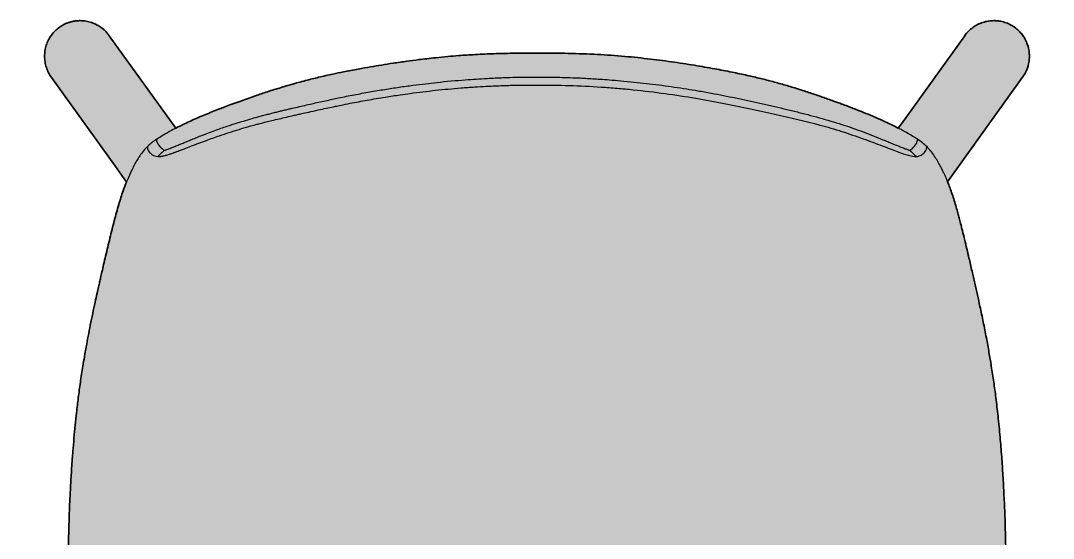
# Model space of a CAD drawing. Header units: millimetres. Extents: x 0 to 1859, y -787 to 866.
# Drawn here: x 182.6 to 631.4, y -561.8 to -336.9 of the extents above; entities that cross this region are included whole.
import ezdxf

# ---------------------------------------------------------------- set-up
doc = ezdxf.new("R2010")
doc.units = ezdxf.units.MM
doc.layers.add('Blocks', color=7, linetype='Continuous')
doc.layers.add('Blocks$Fill', color=7, linetype='Continuous', true_color=0xffffff)
doc.layers.add('Blocks$Inner', color=7, linetype='Continuous', lineweight=25, true_color=0x007f00)
doc.layers.add('Blocks$Outline', color=7, linetype='Continuous', lineweight=35, true_color=0xff3f3f)

# ---------------------------------------------------------------- blocks, each defined once
blk = doc.blocks.new('Form Barstool High Top')
at = {"layer": 'Blocks$Fill'}
blk.add_hatch(color=256, dxfattribs=at).paths.add_polyline_path([(559.79, -274.41), (560.19, -275.03), (560.39, -275.33), (560.5, -275.48), (560.61, -275.62), (560.76, -275.82), (560.92, -276.01), (561.09, -276.2), (561.26, -276.39), (561.44, -276.56), (561.62, -276.74), (561.8, -276.91), (561.99, -277.08), (562.19, -277.24), (562.38, -277.4), (562.78, -277.71), (563.19, -278.01), (563.61, -278.3), (564.06, -278.59), (564.51, -278.87), (564.97, -279.13), (565.2, -279.25), (565.43, -279.37), (565.68, -279.5), (565.94, -279.62), (566.19, -279.73), (566.45, -279.84), (566.97, -280.04), (567.5, -280.23), (567.78, -280.32), (568.07, -280.41), (568.36, -280.5), (568.65, -280.57), (568.94, -280.64), (569.23, -280.71), (569.53, -280.76), (569.82, -280.82), (570.15, -280.86), (570.47, -280.9), (571.13, -280.96), (572.45, -281.04), (572.82, -281.03), (573.21, -281.02), (573.6, -280.99), (574.01, -280.96), (574.42, -280.91), (574.85, -280.85), (575.29, -280.77), (575.74, -280.68), (576.2, -280.57), (576.67, -280.44), (577.16, -280.3), (577.45, -280.2), (577.73, -280.1), (578.03, -279.99), (578.32, -279.87), (578.62, -279.74), (578.92, -279.61), (579.23, -279.46), (579.54, -279.31), (579.85, -279.14), (580.16, -278.97), (580.48, -278.78), (580.79, -278.58), (581.42, -278.15), (582.37, -277.39), (582.83, -276.99), (583.06, -276.78), (583.28, -276.57), (583.5, -276.36), (583.71, -276.14), (583.92, -275.91), (584.12, -275.68), (584.31, -275.45), (584.51, -275.21), (584.69, -274.97), (584.87, -274.72), (585.05, -274.47), (585.22, -274.22), (585.39, -273.96), (585.56, -273.7), (585.71, -273.44), (585.87, -273.17), (586.01, -272.91), (586.15, -272.63), (586.29, -272.36), (586.42, -272.08), (586.55, -271.8), (586.67, -271.52), (586.78, -271.24), (586.89, -270.95), (586.99, -270.66), (587.09, -270.37), (587.18, -270.08), (587.27, -269.78), (587.35, -269.49), (587.42, -269.19), (587.49, -268.89), (587.55, -268.59), (587.61, -268.29), (587.66, -267.98), (587.7, -267.68), (587.74, -267.37), (587.77, -267.07), (587.8, -266.76), (587.82, -266.45), (587.83, -266.15), (587.84, -265.84), (587.84, -265.53), (587.84, -265.22), (587.83, -264.92), (587.81, -264.61), (587.79, -264.3), (587.76, -264), (587.73, -263.69), (587.69, -263.38), (587.64, -263.08), (587.59, -262.78), (587.53, -262.47), (587.47, -262.17), (587.4, -261.87), (587.32, -261.57), (587.24, -261.28), (587.15, -260.98), (587.06, -260.69), (586.96, -260.39), (586.86, -260.1), (586.75, -259.81), (586.63, -259.53), (586.51, -259.24), (586.38, -258.96), (586.25, -258.68), (586.11, -258.41), (585.97, -258.15), (585.82, -257.89), (585.52, -257.39), (584.88, -256.39), (584.88, -256.39), (584.88, -256.39), (553.17, -212.22), (554.08, -209.13), (554.7, -206.83), (555.27, -204.51), (555.96, -201.43), (556.6, -198.34), (557.72, -192.31), (559.62, -179.93), (562.57, -155.44), (565.24, -125.17), (566.51, -103.87), (566.99, -90.63), (567.23, -76.48), (567.17, -61.54), (566.4, -37.37), (565.4, -20.67), (564.71, -12.12), (563.8, -3), (561.94, 11.78), (559.88, 24.66), (557.38, 37.85), (550.24, 69.65), (546.35, 85.14), (544.77, 90.6), (543.86, 93.42), (542.96, 96.01), (541.9, 98.76), (574.39, 144.19), (575.11, 145.2), (575.28, 145.46), (575.45, 145.72), (575.61, 145.98), (575.77, 146.25), (575.89, 146.47), (576, 146.7), (576.11, 146.93), (576.21, 147.16), (576.31, 147.39), (576.4, 147.62), (576.49, 147.86), (576.58, 148.1), (576.66, 148.34), (576.73, 148.59), (576.87, 149.07), (576.99, 149.57), (577.1, 150.06), (577.2, 150.59), (577.29, 151.11), (577.35, 151.64), (577.4, 152.17), (577.42, 152.45), (577.43, 152.73), (577.44, 153.02), (577.45, 153.3), (577.44, 153.58), (577.44, 153.86), (577.42, 154.14), (577.41, 154.42), (577.38, 154.73), (577.35, 155.04), (577.31, 155.35), (577.27, 155.66), (577.22, 155.97), (577.16, 156.28), (577.1, 156.58), (577.03, 156.89), (576.94, 157.24), (576.85, 157.59), (576.75, 157.94), (576.63, 158.28), (576.52, 158.62), (576.39, 158.96), (576.25, 159.3), (576.11, 159.63), (575.93, 160.01), (575.75, 160.39), (575.55, 160.76), (575.35, 161.12), (575.1, 161.53), (574.84, 161.93), (574.57, 162.32), (574.29, 162.7), (573.96, 163.13), (573.78, 163.34), (573.61, 163.55), (573.43, 163.75), (573.24, 163.95), (573.05, 164.15), (572.86, 164.34), (572.64, 164.54), (572.42, 164.75), (571.96, 165.14), (571.02, 165.89), (570.53, 166.23), (570.28, 166.39), (570.03, 166.54), (569.78, 166.7), (569.52, 166.84), (569.26, 166.98), (568.99, 167.12), (568.72, 167.25), (568.45, 167.38), (568.17, 167.5), (567.9, 167.62), (567.62, 167.73), (567.34, 167.84), (567.05, 167.94), (566.77, 168.03), (566.48, 168.12), (566.19, 168.21), (565.9, 168.28), (565.61, 168.36), (565.31, 168.42), (565.02, 168.48), (564.72, 168.54), (564.42, 168.59), (564.03, 168.65), (563.64, 168.69), (563.24, 168.73), (562.84, 168.75), (562.45, 168.77), (562.05, 168.77), (560.82, 168.71), (560.21, 168.66), (559.91, 168.62), (559.6, 168.58), (559.3, 168.53), (559, 168.48), (558.7, 168.42), (558.4, 168.35), (558.1, 168.27), (557.8, 168.19), (557.51, 168.1), (557.22, 168.01), (556.92, 167.91), (556.63, 167.8), (556.35, 167.69), (556.06, 167.58), (555.78, 167.46), (555.5, 167.33), (555.22, 167.2), (554.94, 167.06), (554.67, 166.92), (554.4, 166.77), (554.13, 166.62), (553.87, 166.46), (553.6, 166.3), (553.35, 166.13), (553.09, 165.96), (552.84, 165.78), (552.6, 165.59), (552.35, 165.4), (552.12, 165.21), (551.88, 165.01), (551.42, 164.6), (550.97, 164.17), (550.53, 163.74), (550.31, 163.51), (550.11, 163.28), (549.91, 163.05), (549.81, 162.93), (549.71, 162.81), (549.62, 162.68), (549.53, 162.56), (549.45, 162.43), (549.31, 162.21), (520.47, 122.06), (516.69, 123.94), (514.15, 125.14), (509.44, 127.22), (501.89, 130.28), (492.34, 133.85), (482.14, 137.39), (476.83, 139.1), (471.44, 140.73), (465.94, 142.26), (460.58, 143.64), (454.85, 144.99), (448.25, 146.39), (440.66, 147.86), (431.91, 149.37), (421.93, 150.89), (411.46, 152.24), (400.13, 153.37), (388.13, 154.16), (375.48, 154.59), (363.49, 154.69), (363.49, 154.7), (344.69, 154.41), (332.93, 153.83), (324.66, 153.18), (312.15, 151.84), (300.93, 150.29), (285.79, 147.76), (274.77, 145.57), (268.56, 144.16), (262.88, 142.75), (256.57, 141.03), (250.76, 139.29), (239.94, 135.72), (227.16, 131.08), (219.11, 127.88), (213.15, 125.28), (210.3, 123.94), (206.46, 122.02), (177.51, 162.15), (177.11, 162.77), (176.91, 163.07), (176.8, 163.22), (176.7, 163.36), (176.54, 163.56), (176.38, 163.75), (176.21, 163.94), (176.04, 164.12), (175.87, 164.3), (175.68, 164.48), (175.5, 164.65), (175.31, 164.82), (175.12, 164.98), (174.92, 165.14), (174.52, 165.45), (174.11, 165.75), (173.69, 166.04), (173.25, 166.33), (172.79, 166.6), (172.33, 166.87), (172.1, 166.99), (171.87, 167.11), (171.62, 167.24), (171.37, 167.35), (171.11, 167.47), (170.85, 167.58), (170.33, 167.78), (169.81, 167.97), (169.52, 168.06), (169.23, 168.15), (168.94, 168.23), (168.65, 168.31), (168.36, 168.38), (168.07, 168.45), (167.78, 168.5), (167.48, 168.55), (167.15, 168.6), (166.83, 168.64), (166.17, 168.7), (164.86, 168.77), (164.48, 168.77), (164.09, 168.76), (163.7, 168.73), (163.29, 168.69), (162.88, 168.65), (162.45, 168.58), (162.01, 168.51), (161.57, 168.42), (161.1, 168.31), (160.63, 168.18), (160.14, 168.03), (159.85, 167.94), (159.57, 167.84), (159.27, 167.73), (158.98, 167.61), (158.68, 167.48), (158.38, 167.35), (158.07, 167.2), (157.77, 167.04), (157.45, 166.88), (157.14, 166.7), (156.83, 166.51), (156.51, 166.32), (155.88, 165.89), (154.93, 165.12), (154.47, 164.72), (154.24, 164.52), (154.02, 164.31), (153.8, 164.09), (153.59, 163.87), (153.38, 163.65), (153.18, 163.42), (152.99, 163.18), (152.8, 162.94), (152.61, 162.7), (152.43, 162.46), (152.25, 162.21), (152.08, 161.95), (151.91, 161.7), (151.75, 161.44), (151.59, 161.17), (151.44, 160.91), (151.29, 160.64), (151.15, 160.37), (151.01, 160.1), (150.88, 159.82), (150.76, 159.54), (150.64, 159.26), (150.52, 158.97), (150.41, 158.68), (150.31, 158.4), (150.21, 158.11), (150.12, 157.81), (150.04, 157.52), (149.96, 157.22), (149.88, 156.92), (149.81, 156.62), (149.75, 156.32), (149.7, 156.02), (149.65, 155.72), (149.6, 155.41), (149.56, 155.11), (149.53, 154.8), (149.51, 154.5), (149.49, 154.19), (149.47, 153.88), (149.46, 153.58), (149.46, 153.27), (149.47, 152.96), (149.48, 152.65), (149.49, 152.35), (149.51, 152.04), (149.54, 151.73), (149.58, 151.43), (149.62, 151.12), (149.66, 150.82), (149.72, 150.51), (149.77, 150.21), (149.84, 149.91), (149.91, 149.61), (149.98, 149.31), (150.07, 149.01), (150.15, 148.72), (150.25, 148.42), (150.34, 148.13), (150.45, 147.84), (150.56, 147.55), (150.67, 147.26), (150.79, 146.98), (150.92, 146.7), (151.05, 146.42), (151.19, 146.15), (151.34, 145.89), (151.48, 145.63), (151.79, 145.13), (152.43, 144.13), (185.04, 98.67), (184.31, 96.79), (183.59, 94.79), (182.63, 91.92), (181.68, 88.84), (179.75, 81.84), (172.92, 53.16), (168.4, 31.71), (166.09, 18.66), (164.12, 5.02), (162.76, -6.97), (161.31, -24.44), (160.16, -46.49), (159.72, -68.7), (160.01, -91.61), (160.85, -111.33), (162.4, -133.77), (164.6, -157.25), (166.83, -176.01), (168.56, -187.98), (169.29, -192.42), (170.24, -197.64), (171.43, -203.27), (172.14, -206.26), (172.92, -209.22), (173.78, -212.15), (142.12, -256.46), (141.4, -257.47), (141.23, -257.72), (141.06, -257.98), (140.9, -258.25), (140.74, -258.52), (140.62, -258.74), (140.51, -258.96), (140.4, -259.19), (140.3, -259.42), (140.2, -259.65), (140.1, -259.89), (140.01, -260.13), (139.93, -260.37), (139.85, -260.61), (139.77, -260.85), (139.64, -261.34), (139.51, -261.83), (139.4, -262.33), (139.31, -262.85), (139.22, -263.38), (139.15, -263.91), (139.11, -264.44), (139.09, -264.72), (139.07, -265), (139.07, -265.28), (139.06, -265.56), (139.07, -265.84), (139.07, -266.13), (139.09, -266.41), (139.1, -266.69), (139.13, -267), (139.16, -267.31), (139.2, -267.62), (139.24, -267.93), (139.29, -268.24), (139.35, -268.54), (139.41, -268.85), (139.48, -269.15), (139.57, -269.51), (139.66, -269.85), (139.76, -270.2), (139.88, -270.55), (139.99, -270.89), (140.12, -271.23), (140.26, -271.56), (140.4, -271.89), (140.58, -272.28), (140.76, -272.65), (140.96, -273.02), (141.16, -273.39), (141.41, -273.8), (141.67, -274.19), (141.94, -274.59), (142.22, -274.97), (142.55, -275.4), (142.73, -275.61), (142.9, -275.81), (143.08, -276.02), (143.27, -276.22), (143.46, -276.41), (143.65, -276.6), (143.87, -276.81), (144.09, -277.01), (144.55, -277.4), (145.49, -278.15), (145.98, -278.49), (146.23, -278.65), (146.48, -278.81), (146.74, -278.96), (146.99, -279.11), (147.26, -279.25), (147.52, -279.38), (147.79, -279.52), (148.06, -279.64), (148.34, -279.77), (148.61, -279.88), (148.89, -279.99), (149.17, -280.1), (149.46, -280.2), (149.74, -280.3), (150.03, -280.39), (150.32, -280.47), (150.61, -280.55), (150.9, -280.62), (151.2, -280.69), (151.49, -280.75), (151.79, -280.8), (152.09, -280.85), (152.48, -280.91), (152.87, -280.95), (153.27, -280.99), (153.67, -281.02), (154.06, -281.03), (154.46, -281.04), (155.69, -280.97), (156.3, -280.92), (156.6, -280.89), (156.91, -280.84), (157.21, -280.8), (157.51, -280.74), (157.81, -280.68), (158.11, -280.61), (158.41, -280.53), (158.71, -280.45), (159, -280.36), (159.29, -280.27), (159.59, -280.17), (159.88, -280.06), (160.16, -279.96), (160.45, -279.84), (160.73, -279.72), (161.01, -279.59), (161.29, -279.46), (161.57, -279.33), (161.84, -279.18), (162.11, -279.04), (162.38, -278.88), (162.64, -278.72), (162.9, -278.56), (163.16, -278.39), (163.42, -278.22), (163.67, -278.04), (163.91, -277.85), (164.15, -277.66), (164.39, -277.47), (164.63, -277.27), (165.09, -276.86), (165.54, -276.43), (165.98, -276), (166.2, -275.77), (166.4, -275.54), (166.6, -275.31), (166.7, -275.19), (166.79, -275.07), (166.89, -274.94), (166.98, -274.82), (167.06, -274.69), (167.2, -274.47), (191.21, -241.03), (191.98, -241.76), (192.77, -242.48), (193.31, -242.95), (193.86, -243.41), (194.99, -244.31), (196.14, -245.17), (197.32, -246), (198.4, -246.74), (199.5, -247.45), (200.61, -248.14), (201.73, -248.81), (203, -249.53), (204.29, -250.22), (205.59, -250.89), (206.9, -251.54), (209.06, -252.53), (211.26, -253.47), (212.95, -254.14), (214.65, -254.78), (217.09, -255.62), (219.42, -256.35), (221.93, -257.06), (224.65, -257.76), (227.51, -258.42), (230.39, -259.01), (233.8, -259.64), (237.22, -260.2), (245.02, -261.31), (259.53, -262.96), (289.33, -265.46), (326.84, -267.42), (363.49, -268.06), (376.92, -267.98), (403.18, -267.31), (441.26, -265.21), (467.45, -262.96), (479.4, -261.64), (485.88, -260.78), (492.18, -259.81), (497.62, -258.8), (499.99, -258.3), (502.34, -257.76), (504.88, -257.11), (507.24, -256.44), (509.44, -255.76), (511.6, -255.04), (513.05, -254.51), (514.49, -253.96), (516.03, -253.34), (517.55, -252.69), (519.37, -251.87), (521.17, -251), (523.23, -249.94), (525.25, -248.81), (526.38, -248.14), (527.49, -247.45), (528.58, -246.73), (529.67, -246), (530.84, -245.17), (532, -244.31), (533.12, -243.41), (533.67, -242.95), (534.22, -242.47), (534.98, -241.78), (535.72, -241.07)], flags=0)
at = {"layer": 'Blocks$Inner'}
for points in [[(206.47, 122.02), (177.51, 162.15)], [(549.31, 162.21), (521.81, 123.92), (520.45, 122.03)], [(152.43, 144.13), (179.94, 105.8), (185.04, 98.67)], [(541.9, 98.75), (574.39, 144.19)]]:
    blk.add_lwpolyline(points, dxfattribs=at)
for points, knots in [([(164.86, 168.77), (164.73, 168.77), (164.48, 168.77), (164.09, 168.76), (163.7, 168.73), (163.29, 168.7), (162.87, 168.65), (162.45, 168.59), (162.01, 168.51), (161.56, 168.42), (161.1, 168.31), (160.62, 168.18), (160.11, 168.03), (159.56, 167.84), (158.97, 167.61), (158.37, 167.35), (157.76, 167.04), (157.13, 166.7), (156.5, 166.32), (156.09, 166.03), (155.88, 165.89)], [50.487117, 50.487117, 50.487117, 50.487117, 50.526467, 50.566734, 50.60803, 50.650469, 50.694172, 50.739258, 50.78565, 50.833413, 50.882808, 50.934101, 50.987565, 51.05059, 51.116397, 51.184997, 51.256389, 51.330559, 51.407482, 51.487117, 51.487117, 51.487117, 51.487117]), ([(177.51, 162.15), (177.25, 162.56), (176.27, 164.11), (174.25, 165.74), (171.86, 167.18), (169.77, 168.04), (167.42, 168.65), (165.74, 168.73), (164.86, 168.77)], [49.487117, 49.487117, 49.487117, 49.487117, 49.585337, 49.856023, 49.9984, 50.148576, 50.30999, 50.487117, 50.487117, 50.487117, 50.487117]), ([(562.05, 168.77), (561.23, 168.74), (559.59, 168.66), (557.19, 168.06), (554.91, 167.12), (552.8, 165.83), (550.95, 164.2), (549.77, 162.97), (549.33, 162.24), (549.31, 162.21)], [57.860142, 57.860142, 57.860142, 57.860142, 58.025085, 58.190282, 58.355731, 58.521384, 58.687199, 58.853093, 58.860142, 58.860142, 58.860142, 58.860142]), ([(571.02, 165.89), (570.86, 166), (570.54, 166.23), (570.03, 166.55), (569.52, 166.85), (568.81, 167.22), (567.9, 167.64), (566.77, 168.05), (565.61, 168.37), (564.69, 168.55), (564.03, 168.65), (563.64, 168.69), (563.24, 168.73), (562.84, 168.76), (562.45, 168.77), (562.18, 168.77), (562.05, 168.77)], [56.860142, 56.860142, 56.860142, 56.860142, 56.9222, 56.984259, 57.046322, 57.108391, 57.234024, 57.359701, 57.485436, 57.611238, 57.652699, 57.694169, 57.735648, 57.777136, 57.818634, 57.860142, 57.860142, 57.860142, 57.860142]), ([(155.88, 165.89), (155.24, 165.38), (153.96, 164.37), (152.38, 162.49), (151.09, 160.4), (150.15, 158.12), (149.58, 155.73), (149.4, 153.27), (149.6, 150.8), (150.19, 148.4), (151.11, 146.14), (152, 144.79), (152.43, 144.13)], [51.487117, 51.487117, 51.487117, 51.487117, 51.587049, 51.68703, 51.787104, 51.887307, 51.98766, 52.088168, 52.188826, 52.289607, 52.390484, 52.487117, 52.487117, 52.487117, 52.487117]), ([(574.39, 144.19), (574.88, 144.86), (576.16, 146.62), (577.05, 149.43), (577.46, 152.21), (577.46, 154.51), (577.08, 157.03), (576.32, 159.28), (575.34, 161.21), (574.27, 162.8), (572.85, 164.44), (571.65, 165.39), (571.02, 165.89)], [55.860142, 55.860142, 55.860142, 55.860142, 55.961531, 56.126875, 56.213979, 56.306082, 56.408146, 56.526454, 56.595101, 56.672836, 56.761808, 56.860142, 56.860142, 56.860142, 56.860142]), ([(363.49, 154.7), (361.57, 154.7), (358.01, 154.69), (353.03, 154.63), (348.68, 154.53), (344.68, 154.41), (340.71, 154.26), (336.79, 154.06), (333, 153.84), (329.01, 153.56), (324.55, 153.19), (319.9, 152.73), (315.74, 152.27), (311.53, 151.77), (306.66, 151.13), (301.24, 150.35), (295.98, 149.53), (290.94, 148.68), (285.43, 147.71), (279.94, 146.64), (274.22, 145.47), (268.72, 144.22), (262.65, 142.71), (256.71, 141.09), (250.71, 139.29), (245.17, 137.51), (239.39, 135.54), (234.41, 133.77), (230.17, 132.22), (227.36, 131.16), (224.76, 130.15), (222.06, 129.09), (219.08, 127.87), (216.06, 126.59), (213.12, 125.28), (210.27, 123.94), (207.4, 122.52), (204.36, 120.93), (201.34, 119.24), (199.51, 118.07), (198.66, 117.53)], [5.011175, 5.011175, 5.011175, 5.011175, 5.043109, 5.070257, 5.094068, 5.115326, 5.136757, 5.160099, 5.180586, 5.199916, 5.226542, 5.255059, 5.277429, 5.29626, 5.325484, 5.359111, 5.387467, 5.414024, 5.444356, 5.480821, 5.506977, 5.542616, 5.575374, 5.612124, 5.64634, 5.681158, 5.711338, 5.75123, 5.773249, 5.791256, 5.805162, 5.823894, 5.844478, 5.865471, 5.88685, 5.908542, 5.930368, 5.955419, 5.985403, 6.011175, 6.011175, 6.011175, 6.011175]), ([(528.37, 117.52), (526.96, 118.39), (524.13, 120.14), (519.32, 122.68), (514.43, 125.04), (509.75, 127.11), (505.6, 128.82), (502.39, 130.09), (500.08, 130.98), (498.07, 131.74), (495.56, 132.68), (491.91, 134.01), (487.34, 135.63), (482.16, 137.39), (476.83, 139.12), (471.43, 140.75), (466.01, 142.27), (460.48, 143.69), (454.58, 145.07), (447.94, 146.48), (440.3, 147.95), (431.52, 149.46), (421.79, 150.95), (411.19, 152.32), (399.93, 153.46), (387.92, 154.23), (375.7, 154.65), (367.49, 154.68), (363.49, 154.69)], [0, 0, 0, 0, 0.041667, 0.083475, 0.122159, 0.155984, 0.184276, 0.206725, 0.219628, 0.229125, 0.245259, 0.267395, 0.29774, 0.329681, 0.361372, 0.393122, 0.425209, 0.456236, 0.489181, 0.526811, 0.569869, 0.619214, 0.675265, 0.733766, 0.796852, 0.863503, 0.933599, 1, 1, 1, 1]), ([(201.7, 112.46), (201.86, 112.52), (201.94, 112.55), (202.04, 112.58), (202.15, 112.62), (202.34, 112.7), (202.78, 112.86), (203.44, 113.12), (204.45, 113.51), (205.79, 114.03), (207.42, 114.69), (209.23, 115.43), (211.03, 116.17), (213, 116.98), (215.12, 117.84), (218.58, 119.22), (223.09, 120.94), (228.31, 122.78), (232.47, 124.14), (236.11, 125.26), (239.36, 126.2), (242.33, 127.01), (244.42, 127.57), (245.82, 127.94), (246.85, 128.21), (247.81, 128.46), (248.76, 128.71), (249.7, 128.95), (250.65, 129.19), (251.58, 129.42), (252.52, 129.64), (253.45, 129.87), (254.37, 130.09), (255.29, 130.31), (256.97, 130.7), (259.38, 131.25), (262.5, 131.96), (265.57, 132.66), (268.57, 133.33), (271.51, 133.98), (274.37, 134.6), (278.52, 135.48), (283.97, 136.58), (290.68, 137.82), (297.2, 138.92), (303.45, 139.88), (309.36, 140.7), (314.85, 141.38), (322.43, 142.24), (331.34, 143.06), (340.98, 143.69), (348.3, 144.02), (354.15, 144.19), (358.33, 144.25), (361.09, 144.25), (362.34, 144.25), (362.95, 144.25), (363.27, 144.25), (363.43, 144.25), (363.49, 144.24)], [4, 4, 4, 4, 4.001594, 4.002442, 4.003472, 4.004695, 4.007775, 4.015137, 4.022372, 4.033786, 4.049331, 4.062701, 4.077342, 4.091616, 4.10824, 4.125145, 4.168272, 4.204059, 4.231474, 4.250215, 4.27427, 4.292707, 4.305543, 4.31272, 4.318611, 4.324451, 4.330243, 4.33599, 4.341697, 4.347365, 4.352998, 4.358599, 4.364171, 4.369715, 4.375235, 4.394273, 4.412967, 4.431291, 4.449213, 4.466694, 4.483698, 4.500185, 4.540573, 4.580015, 4.618259, 4.654779, 4.689134, 4.720986, 4.750102, 4.820677, 4.875015, 4.916464, 4.946905, 4.975789, 4.988478, 4.994385, 4.997229, 4.999022, 5, 5, 5, 5]), ([(363.49, 144.24), (364.62, 144.25), (366.95, 144.26), (370.58, 144.22), (374.66, 144.14), (379.58, 143.99), (385.36, 143.72), (391.03, 143.36), (396.32, 142.96), (401.4, 142.53), (408.62, 141.81), (417.75, 140.72), (426.56, 139.44), (433.71, 138.28), (439.05, 137.33), (444.52, 136.28), (451.57, 134.84), (457.7, 133.5), (462.94, 132.33), (466.43, 131.54), (470.77, 130.53), (475.96, 129.27), (482.81, 127.53), (489.55, 125.69), (496, 123.68), (500.69, 122.09), (505.23, 120.44), (509.6, 118.75), (513.12, 117.34), (515.83, 116.22), (518.03, 115.32), (519.95, 114.54), (521.54, 113.9), (522.59, 113.5), (523.44, 113.17), (524.15, 112.89), (524.73, 112.67), (525.07, 112.55), (525.21, 112.49)], [5, 5, 5, 5, 5.019361, 5.040205, 5.062538, 5.089596, 5.125002, 5.16219, 5.187455, 5.216477, 5.249934, 5.31243, 5.374932, 5.403445, 5.437413, 5.468647, 5.499886, 5.562376, 5.577998, 5.593617, 5.624852, 5.656095, 5.687366, 5.749856, 5.781088, 5.81235, 5.843648, 5.874951, 5.906208, 5.922069, 5.9374, 5.957915, 5.968613, 5.977134, 5.984507, 5.990777, 5.995952, 6, 6, 6, 6]), ([(198.64, 109.76), (198.73, 109.76), (198.92, 109.76), (199.2, 109.77), (199.5, 109.79), (199.77, 109.81), (200.08, 109.84), (200.41, 109.89), (200.74, 109.95), (201.22, 110.04), (201.81, 110.18), (202.59, 110.39), (203.55, 110.69), (204.58, 111.04), (205.59, 111.41), (206.86, 111.87), (208.36, 112.44), (210.55, 113.28), (212.59, 114.06), (214.7, 114.87), (216.96, 115.72), (220.55, 117.05), (226.27, 119.08), (232.45, 121.12), (237.82, 122.69), (240.86, 123.52), (243.34, 124.17), (245.65, 124.76), (248.45, 125.44), (251.4, 126.14), (254.65, 126.9), (257.45, 127.54), (259.87, 128.08), (262.26, 128.62), (265.45, 129.33), (270.13, 130.36), (274.51, 131.29), (278.8, 132.18), (283.4, 133.09), (289.79, 134.29), (295.95, 135.33), (300.75, 136.08), (304.39, 136.62), (310.59, 137.49), (317.54, 138.34), (324.87, 139.09), (330.55, 139.58), (336.06, 139.97), (340.45, 140.22), (343.95, 140.4), (346.81, 140.52), (349.78, 140.62), (352.97, 140.71), (356.36, 140.78), (360.05, 140.82), (362.38, 140.81), (363.49, 140.81)], [1, 1, 1, 1, 1.001966, 1.004036, 1.006214, 1.008509, 1.010093, 1.012825, 1.015873, 1.017247, 1.023239, 1.02911, 1.034694, 1.045009, 1.05248, 1.057542, 1.073452, 1.085865, 1.106, 1.118101, 1.131729, 1.154498, 1.19415, 1.249998, 1.277029, 1.295652, 1.306336, 1.322398, 1.337515, 1.356759, 1.375018, 1.395354, 1.406268, 1.417734, 1.437516, 1.462529, 1.499998, 1.514244, 1.537398, 1.580162, 1.624987, 1.643659, 1.662571, 1.687508, 1.750002, 1.781276, 1.812501, 1.846751, 1.874994, 1.887097, 1.906226, 1.923578, 1.93748, 1.960362, 1.981199, 2, 2, 2, 2]), ([(363.49, 140.81), (372.74, 140.81), (381.99, 140.55), (393.6, 139.79), (395.92, 139.62), (400.58, 139.23), (402.91, 139.01), (409.89, 138.29), (419.18, 137.17), (428.11, 135.81), (434.56, 134.73), (436.67, 134.36), (440.79, 133.61), (450.87, 131.71), (459.92, 129.7), (473.61, 126.62), (481.68, 124.78), (489.6, 122.56), (492.77, 121.63), (494.35, 121.14), (499.08, 119.63), (505.31, 117.48), (510.89, 115.4), (514.65, 113.97), (515.83, 113.51), (518.03, 112.67), (519.05, 112.28), (521.9, 111.21), (523.5, 110.64), (526.25, 109.89), (527.38, 109.7), (528.34, 109.76)], [2, 2, 2, 2, 2.125, 2.125, 2.15625, 2.15625, 2.1875, 2.1875, 2.25, 2.3125, 2.3125, 2.34375, 2.34375, 2.375, 2.5, 2.5, 2.625, 2.65625, 2.65625, 2.6875, 2.6875, 2.75, 2.8125, 2.8125, 2.84375, 2.84375, 2.875, 2.875, 2.9375, 2.9375, 3, 3, 3, 3]), ([(198.63, 117.53), (197.83, 117), (196.31, 115.98), (195.1, 114.93), (194.52, 114.43)], [0, 0, 0, 0, 0.527499, 1, 1, 1, 1]), ([(200.55, 113.15), (199.85, 113.89), (198.99, 114.79), (198.33, 116.05), (198.16, 116.65), (198.26, 117.11), (198.42, 117.39), (198.58, 117.48), (198.67, 117.52)], [2.870956, 2.870956, 2.870956, 2.870956, 3.409022, 3.528329, 3.679016, 3.761075, 3.814562, 3.870956, 3.870956, 3.870956, 3.870956]), ([(526.43, 113.15), (527.13, 113.88), (528.08, 114.89), (528.69, 116.13), (528.78, 116.61), (528.78, 116.88), (528.7, 117.17), (528.55, 117.4), (528.39, 117.49), (528.34, 117.51)], [1.870956, 1.870956, 1.870956, 1.870956, 2.4111965, 2.6066722, 2.6510145, 2.7035269, 2.7646995, 2.8339998, 2.870956, 2.870956, 2.870956, 2.870956]), ([(532.46, 114.43), (531.8, 115), (530.58, 116.05), (529.06, 117.06), (528.35, 117.53)], [0, 0, 0, 0, 0.53471, 1, 1, 1, 1]), ([(194.54, 114.45), (193.81, 113.71), (192.4, 112.26), (190.85, 110.06), (189.49, 107.92), (188.31, 105.79), (186.97, 103.14), (185.41, 99.69), (183.55, 94.84), (181.64, 88.88), (179.74, 81.92), (177.86, 74.39), (176.33, 67.93), (175.18, 62.99), (174.45, 59.84), (173.86, 57.29), (173.37, 55.14), (172.86, 52.91), (172.21, 50.01), (171.35, 46.14), (170.37, 41.53), (169.35, 36.61), (168.41, 31.79), (167.55, 27.19), (166.78, 22.84), (165.91, 17.67), (165.01, 11.77), (164.1, 5.01), (163.37, -1.18), (162.75, -7.05), (162.22, -12.66), (161.73, -18.48), (161.3, -24.43), (160.92, -30.4), (160.61, -36.08), (160.36, -41.44), (160.16, -46.42), (160, -51.45), (159.86, -56.75), (159.76, -62.55), (159.71, -68.87), (159.72, -75.7), (159.8, -83.33), (160, -91.85), (160.34, -101.34), (160.84, -111.59), (161.53, -122.49), (162.4, -134.06), (163.42, -145.69), (164.54, -156.86), (165.66, -166.85), (166.76, -175.59), (167.71, -182.49), (168.54, -187.96), (169.32, -192.69), (170.25, -197.79), (171.21, -202.4), (172.13, -206.26), (172.94, -209.36), (173.97, -212.86), (175.38, -216.89), (176.93, -220.64), (178.16, -222.9), (178.6, -223.72)], [0, 0, 0, 0, 0.016006, 0.031193, 0.045616, 0.05857, 0.070882, 0.091933, 0.113772, 0.136785, 0.160849, 0.185032, 0.208455, 0.21938, 0.228588, 0.235915, 0.241311, 0.246977, 0.254804, 0.265742, 0.2793, 0.293117, 0.306352, 0.318947, 0.330836, 0.341966, 0.361174, 0.379002, 0.396944, 0.411442, 0.426581, 0.442381, 0.458563, 0.474701, 0.490648, 0.504501, 0.517992, 0.530898, 0.545133, 0.56078, 0.577791, 0.596141, 0.615914, 0.639421, 0.664899, 0.692494, 0.722182, 0.752963, 0.786057, 0.81633, 0.843395, 0.867072, 0.887344, 0.899567, 0.911683, 0.925932, 0.941409, 0.949684, 0.957912, 0.967289, 0.979135, 0.992386, 1, 1, 1, 1]), ([(194.53, 114.42), (194.51, 114.4), (194.41, 114.34), (194.31, 114.17), (194.17, 113.85), (194.16, 113.34), (194.37, 112.65), (194.98, 111.57), (196.02, 110.58), (197.4, 109.91), (198.21, 109.81), (198.64, 109.76)], [0, 0, 0, 0, 0.011007, 0.044011, 0.077688, 0.152333, 0.244964, 0.358859, 0.636238, 0.802401, 1, 1, 1, 1]), ([(198.64, 109.76), (199.08, 110.15), (199.5, 110.54), (200.09, 111.1), (200.29, 111.28), (200.65, 111.62), (200.82, 111.79), (201.48, 112.35)], [0, 0, 0, 0, 0.500009, 0.500009, 0.750013, 0.750013, 1, 1, 1, 1]), ([(201.48, 112.35), (201.47, 112.36), (201.44, 112.38), (201.39, 112.41), (201.37, 112.44), (201.35, 112.45)], [1, 1, 1, 1, 1.333452, 1.666783, 2, 2, 2, 2]), ([(525.21, 112.49), (525.23, 112.48), (525.25, 112.47), (525.29, 112.46), (525.32, 112.45), (525.33, 112.44)], [6, 6, 6, 6, 6.333247, 6.666551, 7, 7, 7, 7]), ([(525.5, 112.35), (525.52, 112.36), (525.54, 112.38), (525.59, 112.41), (525.62, 112.44), (525.63, 112.45)], [0, 0, 0, 0, 0.333573, 0.666903, 1, 1, 1, 1]), ([(525.5, 112.35), (525.51, 112.35), (525.52, 112.34), (525.54, 112.33), (525.55, 112.32), (525.57, 112.31), (525.58, 112.3), (525.59, 112.29), (525.6, 112.29), (525.61, 112.28), (525.61, 112.28), (525.62, 112.28), (525.62, 112.27), (525.63, 112.27), (525.63, 112.27), (525.63, 112.27), (525.63, 112.27), (525.63, 112.27), (525.64, 112.26), (525.64, 112.26), (525.66, 112.25), (525.68, 112.23), (525.7, 112.22), (525.71, 112.21), (525.72, 112.2), (525.73, 112.19), (525.74, 112.19), (525.74, 112.18), (525.75, 112.18), (525.75, 112.18), (525.75, 112.17), (525.76, 112.17), (525.76, 112.17), (525.76, 112.17), (525.76, 112.17), (525.76, 112.17), (525.76, 112.17), (525.79, 112.15), (525.83, 112.11), (525.88, 112.06), (525.93, 112.02), (525.96, 111.99), (525.98, 111.96), (525.99, 111.95), (525.99, 111.95)], [8, 8, 8, 8, 8.027047, 8.059937, 8.098678, 8.120244, 8.143275, 8.167771, 8.18057, 8.193735, 8.207267, 8.214171, 8.221166, 8.228253, 8.231831, 8.235432, 8.239056, 8.242992, 8.24695, 8.250065, 8.289054, 8.329109, 8.370231, 8.391193, 8.412422, 8.433917, 8.444765, 8.455679, 8.466661, 8.472176, 8.477708, 8.483257, 8.486038, 8.488822, 8.491611, 8.493935, 8.496263, 8.500003, 8.644979, 8.765287, 8.860885, 8.931791, 8.978132, 9, 9, 9, 9]), ([(525.63, 112.45), (525.75, 112.54), (525.99, 112.73), (526.21, 112.94), (526.33, 113.04)], [1, 1, 1, 1, 1.370956, 1.7500988, 1.7500988, 1.7500988, 1.7500988]), ([(528.34, 109.76), (528.9, 109.84), (530.04, 110), (531.61, 111.1), (532.5, 112.31), (532.79, 113.24), (532.83, 113.72), (532.72, 114.1), (532.57, 114.33), (532.47, 114.41), (532.44, 114.44)], [3, 3, 3, 3, 3.253531, 3.507113, 3.76265, 3.825595, 3.888044, 3.950412, 3.982165, 4, 4, 4, 4]), ([(548.39, -223.73), (548.63, -223.29), (549.55, -221.64), (550.81, -218.81), (552.09, -215.54), (553.13, -212.41), (554.2, -208.8), (555.42, -204.02), (556.62, -198.4), (557.77, -192.15), (558.75, -186.01), (559.65, -179.84), (560.48, -173.54), (561.28, -167.11), (561.98, -160.99), (562.64, -154.85), (563.31, -148.22), (564, -140.74), (564.65, -132.99), (565.25, -125.19), (565.91, -115.48), (566.55, -103.96), (567.04, -90.33), (567.28, -76.22), (567.22, -61.43), (566.88, -48.39), (566.42, -37.49), (565.96, -28.96), (565.41, -20.54), (564.71, -11.92), (563.87, -3.34), (562.93, 4.61), (561.95, 11.85), (560.96, 18.39), (559.87, 24.79), (558.7, 31.18), (557.39, 37.85), (556.08, 44.07), (554.85, 49.68), (553.7, 54.78), (552.46, 60.14), (551.31, 65.13), (550.22, 69.73), (549.27, 73.71), (548.38, 77.36), (547.6, 80.44), (546.94, 82.96), (546.3, 85.34), (545.59, 87.89), (544.76, 90.67), (543.87, 93.44), (543, 95.91), (542.21, 98.01), (541.53, 99.68), (540.92, 101.1), (540.32, 102.44), (539.59, 103.97), (538.65, 105.83), (537.47, 107.93), (536.07, 110.12), (534.52, 112.32), (533.13, 113.74), (532.42, 114.46)], [0, 0, 0, 0, 0.004066, 0.015492, 0.024872, 0.032405, 0.042363, 0.055185, 0.072154, 0.08863, 0.106413, 0.1223, 0.138974, 0.157675, 0.174494, 0.188594, 0.207535, 0.228167, 0.249153, 0.270255, 0.291213, 0.327614, 0.363303, 0.401424, 0.441637, 0.482788, 0.506704, 0.529653, 0.551668, 0.57472, 0.599339, 0.621153, 0.63942, 0.65822, 0.674467, 0.691731, 0.710552, 0.729303, 0.743261, 0.757457, 0.772473, 0.789147, 0.801128, 0.813683, 0.825523, 0.835353, 0.843304, 0.850397, 0.859426, 0.869898, 0.880818, 0.891604, 0.900731, 0.908809, 0.915263, 0.922102, 0.929979, 0.940493, 0.953358, 0.967988, 0.983546, 1, 1, 1, 1]), ([(525.99, 111.95), (526.15, 111.8), (526.32, 111.64), (526.68, 111.29), (526.88, 111.11), (527.47, 110.55), (527.9, 110.16), (528.34, 109.76)], [9, 9, 9, 9, 9.25, 9.25, 9.5, 9.5, 10, 10, 10, 10])]:
    blk.add_open_spline(points, degree=3, knots=knots, dxfattribs=at)
for points in [[(200.66, 113.04), (200.62, 113.08), (200.59, 113.11), (200.55, 113.15)], [(201.35, 112.45), (201.11, 112.63), (200.88, 112.84), (200.66, 113.04)], [(525.33, 112.44), (525.39, 112.41), (525.45, 112.38), (525.5, 112.35)], [(526.33, 113.04), (526.36, 113.08), (526.4, 113.11), (526.43, 113.15)]]:
    blk.add_open_spline(points, degree=3, dxfattribs=at)
at = {"layer": 'Blocks$Outline'}
for p, q in [((206.46, 122.02), (177.51, 162.15)), ((549.31, 162.21), (521.81, 123.92)), ((152.43, 144.13), (179.94, 105.8)), ((541.9, 98.76), (574.39, 144.19)), ((521.81, 123.92), (520.47, 122.06)), ((179.94, 105.8), (185.04, 98.67))]:
    blk.add_line(p, q, dxfattribs=at)
for points, knots in [([(164.86, 168.77), (164.73, 168.77), (164.48, 168.77), (164.09, 168.76), (163.7, 168.73), (163.29, 168.7), (162.87, 168.65), (162.45, 168.59), (162.01, 168.51), (161.56, 168.42), (161.1, 168.31), (160.62, 168.18), (160.11, 168.03), (159.56, 167.84), (158.97, 167.61), (158.37, 167.35), (157.76, 167.04), (157.13, 166.7), (156.5, 166.32), (156.09, 166.03), (155.88, 165.89)], [119.054556, 119.054556, 119.054556, 119.054556, 119.093906, 119.134173, 119.175468, 119.217908, 119.261611, 119.306697, 119.353089, 119.400852, 119.450247, 119.50154, 119.555004, 119.618029, 119.683836, 119.752436, 119.823827, 119.897998, 119.974921, 120.054556, 120.054556, 120.054556, 120.054556]), ([(177.51, 162.15), (177.25, 162.56), (176.27, 164.11), (174.25, 165.74), (171.86, 167.18), (169.77, 168.04), (167.42, 168.65), (165.74, 168.73), (164.86, 168.77)], [118.054556, 118.054556, 118.054556, 118.054556, 118.152776, 118.423462, 118.565838, 118.716015, 118.877428, 119.054556, 119.054556, 119.054556, 119.054556]), ([(562.05, 168.77), (561.23, 168.74), (559.59, 168.66), (557.19, 168.06), (554.91, 167.12), (552.8, 165.83), (550.95, 164.2), (549.77, 162.97), (549.33, 162.24), (549.31, 162.21)], [63.723, 63.723, 63.723, 63.723, 63.887944, 64.053141, 64.218589, 64.384242, 64.550057, 64.715951, 64.723, 64.723, 64.723, 64.723]), ([(571.02, 165.89), (570.86, 166), (570.54, 166.23), (570.03, 166.55), (569.52, 166.85), (568.81, 167.22), (567.9, 167.64), (566.77, 168.05), (565.61, 168.37), (564.69, 168.55), (564.03, 168.65), (563.64, 168.69), (563.24, 168.73), (562.84, 168.76), (562.45, 168.77), (562.18, 168.77), (562.05, 168.77)], [62.7229998, 62.7229998, 62.7229998, 62.7229998, 62.7850579, 62.8471175, 62.9091807, 62.9712491, 63.0968823, 63.2225597, 63.3482938, 63.4740963, 63.5155573, 63.5570271, 63.5985059, 63.6399942, 63.6814921, 63.7229998, 63.7229998, 63.7229998, 63.7229998]), ([(155.88, 165.89), (155.24, 165.38), (153.96, 164.37), (152.38, 162.49), (151.09, 160.4), (150.15, 158.12), (149.58, 155.73), (149.4, 153.27), (149.6, 150.8), (150.19, 148.4), (151.11, 146.14), (152, 144.79), (152.43, 144.13)], [120.054556, 120.054556, 120.054556, 120.054556, 120.154488, 120.254469, 120.354543, 120.454746, 120.555099, 120.655607, 120.756265, 120.857046, 120.957923, 121.054556, 121.054556, 121.054556, 121.054556]), ([(574.39, 144.19), (574.88, 144.86), (576.16, 146.62), (577.05, 149.43), (577.46, 152.21), (577.46, 154.51), (577.08, 157.03), (576.32, 159.28), (575.34, 161.21), (574.27, 162.8), (572.85, 164.44), (571.65, 165.39), (571.02, 165.89)], [61.723, 61.723, 61.723, 61.723, 61.82439, 61.989733, 62.076838, 62.16894, 62.271004, 62.389313, 62.45796, 62.535694, 62.624666, 62.723, 62.723, 62.723, 62.723]), ([(363.49, 154.7), (361.57, 154.7), (358.01, 154.69), (353.03, 154.63), (348.68, 154.53), (344.68, 154.41), (340.71, 154.26), (336.79, 154.06), (333, 153.84), (329.01, 153.56), (324.55, 153.19), (319.9, 152.73), (315.74, 152.27), (311.53, 151.77), (306.66, 151.13), (301.24, 150.35), (295.98, 149.53), (290.94, 148.68), (285.43, 147.71), (279.94, 146.64), (274.22, 145.47), (268.72, 144.22), (262.65, 142.71), (256.71, 141.09), (250.71, 139.29), (245.17, 137.51), (239.39, 135.54), (234.41, 133.77), (230.17, 132.22), (227.36, 131.16), (224.76, 130.15), (222.06, 129.09), (219.08, 127.87), (216.06, 126.59), (213.12, 125.28), (210.27, 123.94), (208.07, 122.85), (206.82, 122.21), (206.46, 122.02)], [67.6488666, 67.6488666, 67.6488666, 67.6488666, 67.6808006, 67.7079478, 67.7317589, 67.7530169, 67.7744485, 67.7977901, 67.8182773, 67.8376076, 67.8642334, 67.8927506, 67.9151199, 67.9339515, 67.9631749, 67.9968022, 68.0251583, 68.0517148, 68.0820472, 68.1185121, 68.1446684, 68.1803076, 68.2130649, 68.2498157, 68.2840311, 68.318849, 68.3490295, 68.3889211, 68.4109399, 68.4289471, 68.4428537, 68.4615857, 68.4821697, 68.5031622, 68.5245416, 68.5462329, 68.5680588, 68.5771139, 68.5771139, 68.5771139, 68.5771139]), ([(520.47, 122.06), (520.03, 122.28), (518.01, 123.31), (514.43, 125.04), (509.75, 127.11), (505.6, 128.82), (502.39, 130.09), (500.08, 130.98), (498.07, 131.74), (495.56, 132.68), (491.91, 134.01), (487.34, 135.63), (482.16, 137.39), (476.83, 139.12), (471.43, 140.75), (466.01, 142.27), (460.48, 143.69), (454.58, 145.07), (447.94, 146.48), (440.3, 147.95), (431.52, 149.46), (421.79, 150.95), (411.19, 152.32), (399.93, 153.46), (387.92, 154.23), (375.7, 154.65), (367.49, 154.68), (363.49, 154.69)], [66.7115316, 66.7115316, 66.7115316, 66.7115316, 66.7225348, 66.7612183, 66.7950436, 66.8233349, 66.8457844, 66.8586871, 66.8681842, 66.8843186, 66.9064538, 66.9367992, 66.9687404, 67.0004312, 67.0321814, 67.0642683, 67.0952955, 67.1282406, 67.1658703, 67.208928, 67.2582737, 67.3143246, 67.3728253, 67.4359112, 67.5025619, 67.5726579, 67.639059, 67.639059, 67.639059, 67.639059]), ([(553.17, -212.22), (553.49, -211.2), (554.24, -208.64), (555.42, -204.02), (556.62, -198.4), (557.77, -192.15), (558.75, -186.01), (559.65, -179.84), (560.48, -173.54), (561.28, -167.11), (561.98, -160.99), (562.64, -154.85), (563.31, -148.22), (564, -140.74), (564.65, -132.99), (565.25, -125.19), (565.91, -115.48), (566.55, -103.96), (567.04, -90.33), (567.28, -76.22), (567.22, -61.43), (566.88, -48.39), (566.42, -37.49), (565.96, -28.96), (565.41, -20.54), (564.71, -11.92), (563.87, -3.34), (562.93, 4.61), (561.95, 11.85), (560.96, 18.39), (559.87, 24.79), (558.7, 31.18), (557.39, 37.85), (556.08, 44.07), (554.85, 49.68), (553.7, 54.78), (552.46, 60.14), (551.31, 65.13), (550.22, 69.73), (549.27, 73.71), (548.38, 77.36), (547.6, 80.44), (546.94, 82.96), (546.3, 85.34), (545.59, 87.89), (544.76, 90.67), (543.87, 93.44), (543, 95.91), (542.35, 97.64), (542, 98.53), (541.9, 98.76)], [4.9985985, 4.9985985, 4.9985985, 4.9985985, 5.0072433, 5.0200654, 5.037034, 5.0535108, 5.0712936, 5.0871808, 5.1038539, 5.1225556, 5.1393745, 5.1534745, 5.1724152, 5.1930476, 5.2140332, 5.2351354, 5.2560931, 5.2924942, 5.3281835, 5.3663047, 5.4065174, 5.4476687, 5.4715841, 5.4945336, 5.5165486, 5.5396001, 5.5642196, 5.5860337, 5.6043007, 5.6231003, 5.6393471, 5.656611, 5.6754323, 5.6941831, 5.7081412, 5.7223375, 5.7373533, 5.7540271, 5.7660087, 5.7785632, 5.7904031, 5.8002335, 5.8081848, 5.8152775, 5.8243063, 5.8347789, 5.8456989, 5.8564842, 5.8656116, 5.8688292, 5.8688292, 5.8688292, 5.8688292]), ([(185.04, 98.67), (184.56, 97.46), (183.42, 94.44), (181.64, 88.88), (179.74, 81.92), (177.86, 74.39), (176.33, 67.93), (175.18, 62.99), (174.45, 59.84), (173.86, 57.29), (173.37, 55.14), (172.86, 52.91), (172.21, 50.01), (171.35, 46.14), (170.37, 41.53), (169.35, 36.61), (168.41, 31.79), (167.55, 27.19), (166.78, 22.84), (165.91, 17.67), (165.01, 11.77), (164.1, 5.01), (163.37, -1.18), (162.75, -7.05), (162.22, -12.66), (161.73, -18.48), (161.3, -24.43), (160.92, -30.4), (160.61, -36.08), (160.36, -41.44), (160.16, -46.42), (160, -51.45), (159.86, -56.75), (159.76, -62.55), (159.71, -68.87), (159.72, -75.7), (159.8, -83.33), (160, -91.85), (160.34, -101.34), (160.84, -111.59), (161.53, -122.49), (162.4, -134.06), (163.42, -145.69), (164.54, -156.86), (165.66, -166.85), (166.76, -175.59), (167.71, -182.49), (168.54, -187.96), (169.32, -192.69), (170.25, -197.79), (171.21, -202.4), (172.13, -206.26), (172.9, -209.22), (173.48, -211.18), (173.78, -212.15)], [123.0545556, 123.0545556, 123.0545556, 123.0545556, 123.0717785, 123.0947912, 123.1188551, 123.1430383, 123.1664615, 123.1773864, 123.1865945, 123.1939216, 123.1993169, 123.2049836, 123.2128105, 123.2237485, 123.2373056, 123.2511236, 123.2643582, 123.2769527, 123.2888421, 123.2999717, 123.3191799, 123.3370079, 123.3549498, 123.3694485, 123.3845874, 123.4003874, 123.4165692, 123.4327066, 123.4486538, 123.462507, 123.4759979, 123.4889039, 123.5031395, 123.5187861, 123.5357971, 123.5541467, 123.5739202, 123.597427, 123.6229049, 123.6505006, 123.680188, 123.710969, 123.7440631, 123.7743359, 123.8014016, 123.825078, 123.84535, 123.8575734, 123.8696895, 123.8839382, 123.899415, 123.9076896, 123.9159186, 123.9241443, 123.9241443, 123.9241443, 123.9241443])]:
    blk.add_open_spline(points, degree=3, knots=knots, dxfattribs=at)

msp = doc.modelspace()

# ---------------------------------------------------------------- block references
at = {"layer": 'Blocks'}
msp.add_blockref('Form Barstool High Top', (43.53, -505.64), dxfattribs=at)

doc.saveas('drawing.dxf')
